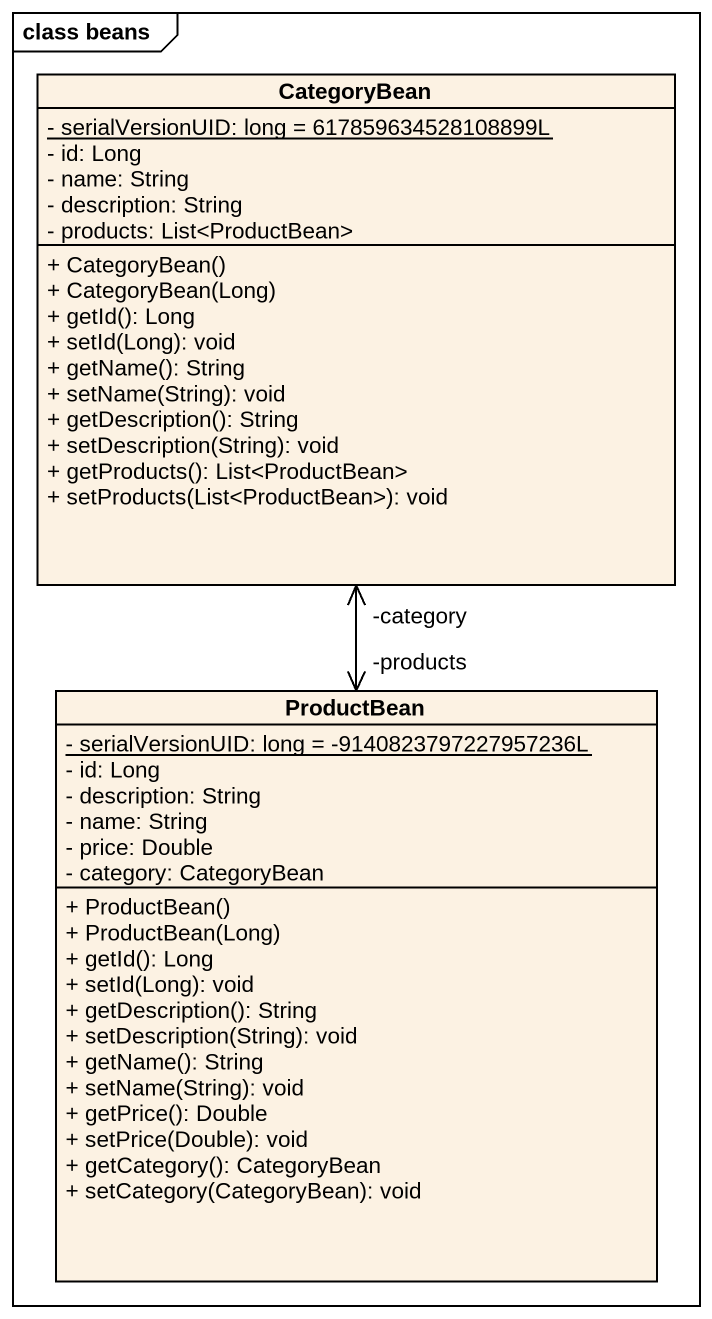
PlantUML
@startuml
mainframe class beans
hide circle
hide empty members
skinparam classAttributeIconSize 0
class CategoryBean {
  {static} - serialVersionUID: long = 617859634528108899L
  - id: Long
  - name: String
  - description: String
  - products: List<ProductBean>
  + CategoryBean()
  + CategoryBean(Long)
  + getId(): Long
  + setId(Long): void
  + getName(): String
  + setName(String): void
  + getDescription(): String
  + setDescription(String): void
  + getProducts(): List<ProductBean>
  + setProducts(List<ProductBean>): void
}
class ProductBean {
  {static} - serialVersionUID: long = -9140823797227957236L
  - id: Long
  - description: String
  - name: String
  - price: Double
  - category: CategoryBean
  + ProductBean()
  + ProductBean(Long)
  + getId(): Long
  + setId(Long): void
  + getDescription(): String
  + setDescription(String): void
  + getName(): String
  + setName(String): void
  + getPrice(): Double
  + setPrice(Double): void
  + getCategory(): CategoryBean
  + setCategory(CategoryBean): void
}
ProductBean "-products" <-up-> "-category" CategoryBean
@enduml
